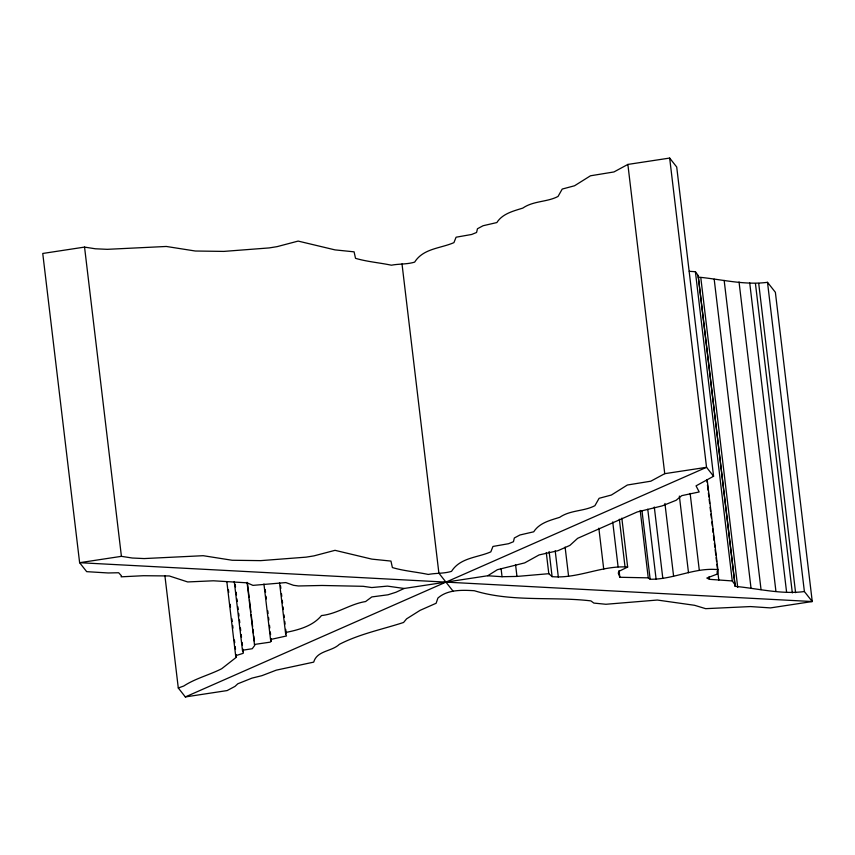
<?xml version="1.0" encoding="UTF-8"?>
<svg xmlns="http://www.w3.org/2000/svg" width="855" height="855" viewBox="0 0 855 855"><rect width="100%" height="100%" fill="white"/><g stroke="black" fill="none" stroke-linecap="round" stroke-linejoin="round"><path stroke-width="1.28" d="M242.927 649.084L243.194 653.316L235.659 655.7L226.842 581.689M164.897 575.65L178.289 687.986L185.332 696.932L227.131 690.573L234.975 686.405L237.818 683.776L251.979 678.122L261.887 675.674L276.283 670.149L313.71 662.123C316.991 650.495 331.665 651.67 339.371 644.328C359.784 633.854 382.121 629.44 403.571 622.472L406.595 618.849L420.136 610.32L436.125 603.267L437.91 598.051C447.678 589.437 462.042 589.993 474.311 590.72C512.06 602.326 552.17 596.309 590.869 600.883L593.851 603.085L605.906 604.271L657.324 600.039L694.57 605.297L705.632 608.664L750.466 606.569L770.451 607.905L812.25 601.535L804.384 591.542C781.385 594.642 757.893 588.486 735.161 586.359L735.043 584.777L732.265 580.94L709.479 579.327L706.829 578.055L717.431 574.004L717.901 569.644L707.192 479.783M263.928 583.986L270.543 639.497L286.51 635.97L285.688 634.25L286.521 632.315C299.25 629.697 312.951 625.935 321.491 615.557C337.233 613.911 350.112 603.961 365.587 601.557L371.818 596.929L387.978 594.791L395.972 592.248L404.148 588.475L487.735 575.757L502.045 576.708L516.965 576.43L548.803 573.694L552.106 576.633C577.627 579.006 602.091 565.208 627.656 567.047L621.831 518.151M236.14 654.535L236.45 657.174L221.712 668.717C209.486 674.958 195.197 678.485 183.772 686.02L178.289 687.986M271.067 638.557L271.388 641.197L270.105 642.169L254.459 644.446L247.052 582.33M487.735 575.757L497.386 569.697L524.714 562.879L539.077 554.938L557.952 550.706L569.89 545.394L577.638 538.329L637.221 511.963L662.112 505.914L676.123 500.282L681.745 495.644L699.198 491.956L696.045 485.854L713.583 476.256L676.711 167.014L669.668 158.068L627.869 164.427L613.943 171.951L590.484 175.788L574.549 185.77L562.227 189.062L558.037 196.447C547.029 202.25 533.606 200.668 522.8 208.096C513.321 211.1 502.548 213.611 496.851 222.557L483.064 225.741L477.453 228.755L476.577 232.475L471.661 234.473L456.078 237.209L453.93 242.628C440.496 248.495 423.353 248.335 414.654 262.122C407.108 264.441 399.114 263.725 391.398 265.2C379.449 262.688 367.137 261.758 355.52 258.328L354.088 251.84L334.989 249.884L298.149 241.089L277.073 246.646L269.207 247.918L223.839 251.402L195.303 251.017L166.319 246.464L107.281 249.329L95.343 248.784L84.549 247.095L42.75 253.465L79.622 562.697L86.676 571.653L108.2 572.968L118.663 572.743L121.474 575.853L121.1 576.826L143.416 575.714L169.269 575.96L187.683 581.945L213.376 580.791L247.074 582.821L252.962 585.376L285.827 582.576L293.5 585.301L298.395 585.974L321.961 585.472L363.161 586.306L371.765 587.545L387.433 586.113L404.148 588.475M627.656 567.047L618.86 571.364L618.283 573.117L619.854 577.275L648.24 577.852L650.153 579.241C673.206 579.647 694.655 567.25 717.901 569.644M713.583 476.256L706.54 467.311L664.741 473.67L650.815 481.194L627.356 485.02L611.421 495.013L599.109 498.305L594.909 505.69C583.901 511.493 570.477 509.911 559.672 517.339C550.192 520.332 539.43 522.854 533.723 531.799L519.936 534.984L514.325 537.987L513.46 541.717L508.533 543.716L492.95 546.452L490.813 551.87C477.368 557.738 460.225 557.578 451.526 571.354C443.991 573.684 435.986 572.968 428.27 574.442C416.332 571.931 404.009 571.001 392.392 567.57L390.959 561.083L371.861 559.127L335.021 550.331L313.956 555.878L306.079 557.15L260.711 560.634L232.175 560.26L203.191 555.697L144.153 558.572L132.215 558.016L121.421 556.338L79.622 562.697L812.25 601.535L775.378 292.303L767.501 282.31C744.513 285.399 721.022 279.243 698.289 277.116L698.172 275.534L695.393 271.708L689.269 271.324M185.332 696.932L706.54 467.311L669.668 158.068M234.259 581.518L242.457 650.238L252.257 648.731L254.854 645.194L254.459 644.446M452.99 591.072L438.893 573.171L402.01 263.928M235.659 655.7L236.45 657.174M242.457 650.238L243.237 651.724M270.543 639.497L271.388 641.197M767.501 282.31L804.384 591.542M758.716 283.454L795.588 592.686M755.457 283.689L792.329 592.921M749.717 282.887L786.589 592.13M739.041 281.968L775.913 591.211M724.164 280.408L761.036 589.651M714.182 279.168L751.053 588.411M700.854 278.164L737.726 587.406M698.172 275.534L735.043 584.777M698.289 277.116L735.161 586.359M695.393 271.708L732.265 580.94M706.818 479.676L707.128 482.316M707.448 484.967L708.079 490.246M708.389 492.897L708.87 496.862M709.18 499.502L709.65 503.467M710.131 507.432L710.601 511.397M710.911 514.037L711.392 518.002M711.862 521.967L712.333 525.932M712.653 528.572L713.123 532.537M713.433 535.177L714.064 540.467M714.385 543.107L714.855 547.072M715.165 549.722L715.795 555.002M716.116 557.652L716.586 561.617M716.907 564.257L718.798 580.117M717.121 571.364L717.431 574.004M709.158 576.687L709.479 579.327M690.135 493.41L699.272 570.061M679.362 496.071L688.499 572.722M627.869 164.427L664.741 473.67M664.923 503.445L673.59 576.131M654.299 507.015L662.817 578.386M647.769 509.227L656.116 579.273M641.955 510.521L650.153 579.241M640.203 510.446L648.24 577.852M619.341 519.199L625.016 566.769M619.073 570.67L619.854 577.275M612.725 521.913L618.09 566.844M598.842 528.198L603.726 569.163M565.102 547.061L568.575 576.142M555.205 550.855L558.358 577.285M549.113 551.528L552.106 576.633M546.281 552.554L548.803 573.694M515.544 564.535L516.965 576.43M501.105 568.778L502.045 576.708M280.515 585.75L280.835 588.39M281.466 593.68L281.776 596.32M282.246 600.285L282.567 602.925M283.037 606.89L283.358 609.54M283.988 614.82L284.298 617.46M284.768 621.425L285.089 624.075M285.72 629.355L286.03 632.005M279.542 582.715L285.688 634.25M265.242 589.651L265.552 592.301M266.033 596.266L266.343 598.906M267.765 610.801L268.075 613.441M268.545 617.406L268.865 620.046M269.496 625.336L269.806 627.976M270.287 631.941L270.597 634.592M247.448 583.078L249.179 597.613M249.489 600.263L250.91 612.159M251.22 614.798L252.642 626.694M252.962 629.333L253.433 633.298M253.743 635.938L254.373 641.229M235.2 584.328L235.52 586.968M236.151 592.248L236.461 594.898M236.931 598.863L237.252 601.503M237.882 606.793L238.192 609.433M238.673 613.398L238.983 616.038M239.453 620.003L239.774 622.643M240.405 627.933L240.715 630.573M241.185 634.538L241.505 637.189M242.136 642.468L242.446 645.119M228.413 589.779L228.734 592.419M230.145 604.314L230.465 606.954M231.887 618.849L232.197 621.489M232.667 625.454L232.988 628.104M234.398 640L234.719 642.639M235.189 646.604L235.51 649.244M84.549 247.095L121.421 556.338"/></g></svg>
